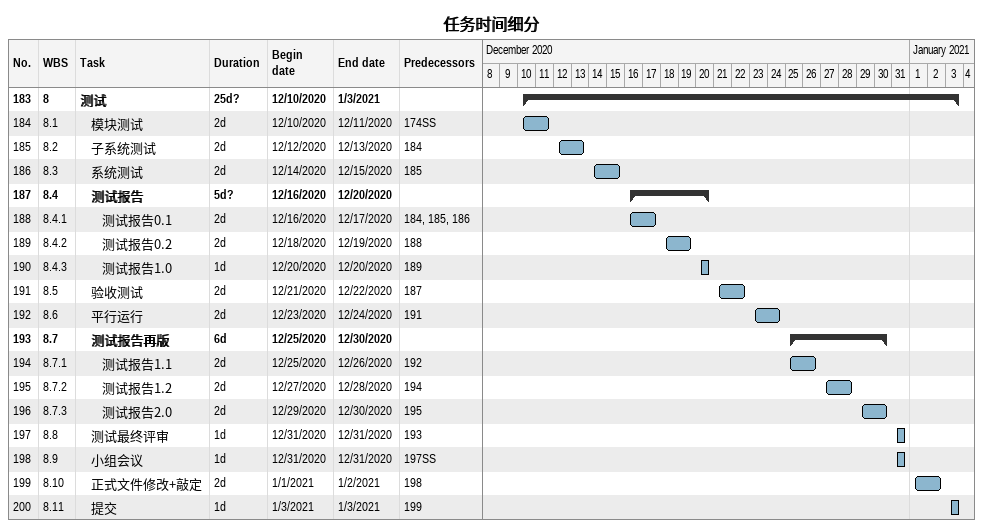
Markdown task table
任务时间细分

| ID | WBS | Task | Duration | Start | Finish | Predecessors |
|---|---|---|---|---|---|---|
| 183 | 8 | **测试** | 25d? | 2020-12-10 | 2021-01-03 |  |
| 184 | 8.1 | 模块测试 | 2d | 2020-12-10 | 2020-12-11 | 174SS |
| 185 | 8.2 | 子系统测试 | 2d | 2020-12-12 | 2020-12-13 | 184 |
| 186 | 8.3 | 系统测试 | 2d | 2020-12-14 | 2020-12-15 | 185 |
| 187 | 8.4 | **测试报告** | 5d? | 2020-12-16 | 2020-12-20 |  |
| 188 | 8.4.1 | 测试报告0.1 | 2d | 2020-12-16 | 2020-12-17 | 184, 185, 186 |
| 189 | 8.4.2 | 测试报告0.2 | 2d | 2020-12-18 | 2020-12-19 | 188 |
| 190 | 8.4.3 | 测试报告1.0 | 1d | 2020-12-20 | 2020-12-20 | 189 |
| 191 | 8.5 | 验收测试 | 2d | 2020-12-21 | 2020-12-22 | 187 |
| 192 | 8.6 | 平行运行 | 2d | 2020-12-23 | 2020-12-24 | 191 |
| 193 | 8.7 | **测试报告再版** | 6d | 2020-12-25 | 2020-12-30 |  |
| 194 | 8.7.1 | 测试报告1.1 | 2d | 2020-12-25 | 2020-12-26 | 192 |
| 195 | 8.7.2 | 测试报告1.2 | 2d | 2020-12-27 | 2020-12-28 | 194 |
| 196 | 8.7.3 | 测试报告2.0 | 2d | 2020-12-29 | 2020-12-30 | 195 |
| 197 | 8.8 | 测试最终评审 | 1d | 2020-12-31 | 2020-12-31 | 193 |
| 198 | 8.9 | 小组会议 | 1d | 2020-12-31 | 2020-12-31 | 197SS |
| 199 | 8.10 | 正式文件修改+敲定 | 2d | 2021-01-01 | 2021-01-02 | 198 |
| 200 | 8.11 | 提交 | 1d | 2021-01-03 | 2021-01-03 | 199 |
